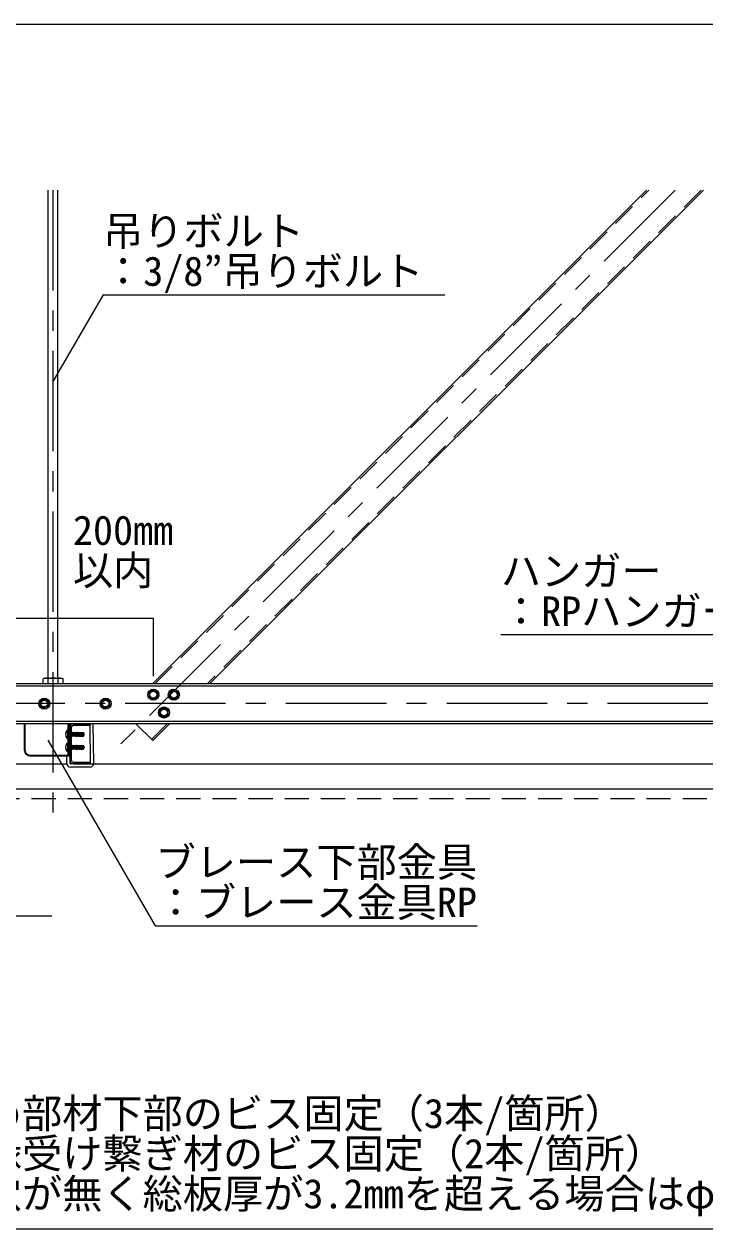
# Model space of a CAD drawing. Units: millimetres on the paper, enlarged 30 times, with parts at other scales. Extents: x -5796 to 5910, y -4184 to 4114.
# Drawn here: x 90 to 1107, y -1736 to 64 of the extents above; entities that cross this region are included whole.
import ezdxf
from ezdxf.enums import TextEntityAlignment as Align

# ---------------------------------------------------------------- set-up
doc = ezdxf.new("R2010")
doc.units = ezdxf.units.MM
doc.header["$LTSCALE"] = 30
for name, pattern in [('CHAIN1', [8, 5, -1, 1, -1]), ('DASHED1', [1.8, 1.2, -0.6]), ('LONG_DASHED1', [7, 6, -1])]:
    doc.linetypes.add(name, pattern=pattern)
for name, color, linetype, lineweight in [('3-0_中心線', 4, 'CHAIN1', 9), ('3-1_吊り材', 7, 'Continuous', 18), ('3-2_野縁受け', 3, 'Continuous', 18), ('3-3_野縁', 2, 'Continuous', 25), ('3-4_斜め部材', 4, 'Continuous', 9), ('3-5_寸法', 4, 'Continuous', 9), ('3-6_文字', 4, 'Continuous', 18), ('3-7_金具', 6, 'Continuous', 35), ('3-B_ビス', 3, 'Continuous', 18), ('3-C_パネル', 7, 'DASHED1', 18), ('F-2', 3, 'Continuous', 18)]:
    doc.layers.add(name, color=color, linetype=linetype, lineweight=lineweight)
doc.styles.add('ＭＳ ゴシック', font='')
doc.styles.get('ＭＳ ゴシック').set_extended_font_data('MS Gothic')

msp = doc.modelspace()

# ---------------------------------------------------------------- linework, layer by layer
at = {"layer": '3-0_中心線'}
for p, q in [((133.2, -184.2), (133.2, -1137.31)), ((1062.16, -184.2), (226.25, -1020.11)), ((1591.2, -951.32), (-1258.8, -951.32))]:
    msp.add_line(p, q, dxfattribs=at)
at = {"layer": '3-1_吊り材'}
for p, q in [((126.45, -913.22), (126.45, -184.2)), ((139.95, -184.2), (139.95, -913.22)), ((120.96, -913.22), (118.99, -914.36)), ((118.99, -921.32), (118.99, -914.36)), ((120.96, -913.22), (146.42, -913.22)), ((126.34, -921.32), (126.34, -914.36)), ((141.04, -921.32), (141.04, -914.36)), ((146.42, -913.22), (148.39, -914.36)), ((148.39, -921.32), (148.39, -914.36)), ((189.45, -1040.57), (188.82, -981.32)), ((194.25, -1040.57), (193.62, -981.32)), ((153.9, -1040.57), (153.9, -1028.72)), ((158.7, -1028.72), (158.7, -1040.57)), ((188.7, -1041.32), (159.45, -1041.32)), ((188.7, -1046.12), (159.45, -1046.12))]:
    msp.add_line(p, q, dxfattribs=at)
for centre, radius, start, end in [((123.79, -923.38), 10.22, 96.34294, 118.04132), ((122.41, -920.54), 7.32, 57.57118, 88.04459), ((133.69, -937.54), 24.32, 72.41205, 107.58797), ((144.96, -920.54), 7.32, 91.95543, 122.42883), ((143.58, -923.38), 10.22, 61.95869, 83.65707), ((159.45, -1040.57), 5.55, 180, 270), ((159.45, -1040.57), 0.75, 180, 270), ((188.7, -1040.57), 0.75, 270, 0), ((188.7, -1040.57), 5.55, 270, 0)]:
    msp.add_arc(centre, radius, start, end, dxfattribs=at)
at = {"layer": '3-2_野縁受け'}
for p, q in [((158.7, -986.12), (158.7, -1036.52)), ((161.1, -1036.52), (161.1, -986.12)), ((163.5, -981.32), (188.7, -981.32)), ((163.5, -983.72), (188.7, -983.72)), ((188.7, -981.32), (188.7, -983.72)), ((163.5, -1038.92), (188.7, -1038.92)), ((163.5, -1041.32), (188.7, -1041.32)), ((188.7, -1041.32), (188.7, -1038.92))]:
    msp.add_line(p, q, dxfattribs=at)
for centre, radius, start, end in [((163.5, -986.12), 4.8, 90, 180), ((163.5, -986.12), 2.4, 90, 180), ((163.5, -986.12), 2.4, 157.97569, 180), ((163.5, -1036.52), 4.8, 180, 270), ((163.5, -1036.52), 2.4, 180, 270)]:
    msp.add_arc(centre, radius, start, end, dxfattribs=at)
at = {"layer": '3-3_野縁'}
for p, q in [((-1168.13, -1041.32), (153.62, -1041.32)), ((181.87, -1041.32), (1503.95, -1041.32)), ((-1410.47, -1078.82), (1632.62, -1078.82))]:
    msp.add_line(p, q, dxfattribs=at)
at = {"layer": '3-4_斜め部材'}
for p, q in [((1019.73, -184.2), (282.61, -921.32)), ((1104.58, -184.2), (367.47, -921.32)), ((-1258.8, -921.32), (1591.2, -921.32)), ((-1258.8, -924.77), (1591.2, -924.77)), ((1591.2, -977.87), (-1258.8, -977.87)), ((1591.2, -981.32), (-1258.8, -981.32)), ((282.35, -1006.43), (257.24, -981.32)), ((307.47, -981.32), (282.35, -1006.43))]:
    msp.add_line(p, q, dxfattribs=at)
at = {"layer": '3-4_斜め部材', "linetype": 'DASHED1'}
for p, q in [((286.01, -921.32), (1023.12, -184.2)), ((1101.19, -184.2), (364.07, -921.32)), ((304.07, -981.32), (280.64, -1004.75))]:
    msp.add_line(p, q, dxfattribs=at)
at = {"layer": '3-5_寸法'}
msp.add_line((283.2, -823.61), (283.2, -910.22), dxfattribs=at)
msp.add_lwpolyline([(-16.8, -823.61), (133.2, -823.61), (283.2, -823.61)], dxfattribs=at)
at = {"layer": '3-6_文字', "color": 7}
for p, q in [((208.19, -340.38), (133.19, -470.28)), ((208.19, -340.38), (718.19, -340.38)), ((1432.09, -848.42), (802.09, -848.42)), ((286.53, -1283.27), (126.35, -1005.83)), ((-468.32, -1268.27), (131.68, -1268.27)), ((286.53, -1283.27), (766.53, -1283.27))]:
    msp.add_line(p, q, dxfattribs=at)
at = {"layer": '3-7_金具'}
for p, q in [((91.2, -1021.22), (91.2, -981.32)), ((156.3, -981.32), (156.3, -1028.72)), ((158.7, -981.32), (158.7, -1028.72)), ((98.7, -1028.72), (158.7, -1028.72))]:
    msp.add_line(p, q, dxfattribs=at)
msp.add_arc((98.7, -1021.22), 7.5, 180, 270, dxfattribs=at)
at = {"layer": '3-B_ビス'}
for p, q in [((283.2, -931.12), (277.2, -934.58)), ((283.2, -931.12), (289.2, -934.58)), ((289.2, -934.58), (289.2, -941.51)), ((313.79, -931.12), (307.79, -934.58)), ((313.79, -931.12), (319.79, -934.58)), ((319.79, -934.58), (319.79, -941.51)), ((120.45, -944.39), (114.45, -947.86)), ((114.45, -947.86), (114.45, -954.78)), ((120.45, -944.39), (126.45, -947.86)), ((211.95, -944.39), (205.95, -947.86)), ((205.95, -947.86), (205.95, -954.78)), ((211.95, -944.39), (217.95, -947.86)), ((289.2, -941.51), (283.2, -944.97)), ((319.79, -941.51), (313.79, -944.97)), ((114.45, -954.78), (120.45, -958.25)), ((205.95, -954.78), (211.95, -958.25)), ((299.08, -957.67), (293.08, -961.13)), ((299.08, -957.67), (305.08, -961.13)), ((305.08, -968.06), (299.08, -971.52)), ((305.08, -961.13), (305.08, -968.06)), ((155.55, -991.22), (155.1, -991.22)), ((155.55, -1003.22), (155.1, -1003.22)), ((155.55, -1003.22), (155.55, -991.22)), ((156.3, -1002.47), (156.3, -991.97)), ((161.1, -994.43), (161.41, -994.97)), ((161.1, -995.15), (161.95, -1000.37)), ((161.1, -996.57), (161.8, -1000.37)), ((161.1, -998.66), (161.28, -999.47)), ((161.1, -999.48), (161.25, -999.47)), ((161.25, -999.47), (161.28, -999.47)), ((161.8, -1000.37), (161.28, -999.47)), ((162.47, -999.47), (161.41, -994.97)), ((161.41, -994.97), (162.38, -994.97)), ((161.8, -1000.37), (161.95, -1000.37)), ((161.95, -1000.37), (162.47, -999.47)), ((162.78, -994.21), (162.38, -994.9)), ((162.38, -994.9), (163.4, -999.47)), ((162.78, -994.21), (163.05, -994.14)), ((162.78, -994.21), (163.92, -1000.37)), ((163.05, -994.14), (163.53, -994.97)), ((163.92, -1000.37), (163.4, -999.47)), ((164.59, -999.47), (163.53, -994.97)), ((163.53, -994.97), (164.46, -994.97)), ((163.92, -1000.37), (164.07, -1000.37)), ((164.98, -994.07), (164.46, -994.97)), ((164.46, -994.97), (165.51, -999.47)), ((164.59, -999.47), (165.51, -999.47)), ((164.98, -994.07), (166.03, -1000.37)), ((164.98, -994.07), (165.13, -994.07)), ((165.13, -994.07), (165.64, -994.97)), ((166.03, -1000.37), (165.51, -999.47)), ((166.7, -999.47), (165.64, -994.97)), ((165.64, -994.97), (166.57, -994.97)), ((166.03, -1000.37), (166.18, -1000.37)), ((167.09, -994.07), (166.57, -994.97)), ((166.57, -994.97), (167.63, -999.47)), ((166.7, -999.47), (167.63, -999.47)), ((167.09, -994.07), (168.15, -1000.37)), ((167.09, -994.07), (167.24, -994.07)), ((167.24, -994.07), (167.76, -994.97)), ((168.15, -1000.37), (167.63, -999.47)), ((168.82, -999.47), (167.76, -994.97)), ((167.76, -994.97), (168.69, -994.97)), ((168.15, -1000.37), (168.3, -1000.37)), ((168.77, -995.32), (168.4, -995.34)), ((172.8, -997.7), (168.61, -996.57)), ((169.21, -994.07), (168.69, -994.97)), ((168.69, -994.97), (168.77, -995.32)), ((168.77, -995.32), (169.46, -995.58)), ((168.82, -999.47), (169.74, -999.47)), ((169.09, -996.7), (169.74, -999.47)), ((169.09, -996.7), (169.73, -997.18)), ((169.21, -994.07), (169.46, -995.58)), ((169.21, -994.07), (169.36, -994.07)), ((169.36, -994.07), (169.61, -995.57)), ((169.36, -994.07), (169.87, -994.97)), ((169.61, -995.57), (169.46, -995.58)), ((169.61, -995.57), (169.94, -995.25)), ((169.73, -997.18), (170.26, -1000.37)), ((169.88, -997.22), (169.73, -997.18)), ((170.26, -1000.37), (169.74, -999.47)), ((169.94, -995.25), (169.87, -994.97)), ((169.87, -994.97), (170.8, -994.97)), ((169.88, -997.22), (170.36, -997.04)), ((177.81, -996.92), (169.91, -996.92)), ((170.86, -995.2), (169.94, -995.25)), ((170.26, -1000.37), (170.41, -1000.37)), ((170.93, -999.47), (170.36, -997.04)), ((171.23, -994.22), (170.8, -994.97)), ((170.8, -994.97), (170.86, -995.2)), ((170.86, -995.2), (171.43, -995.47)), ((170.93, -999.47), (171.86, -999.47)), ((171.23, -994.22), (171.43, -995.47)), ((171.23, -994.22), (171.62, -994.34)), ((171.35, -997.31), (171.86, -999.47)), ((171.35, -997.31), (171.79, -997.74)), ((171.88, -995.45), (171.43, -995.47)), ((171.62, -994.34), (171.88, -995.45)), ((171.62, -994.34), (171.99, -994.97)), ((171.79, -997.74), (172.14, -999.96)), ((172.46, -997.92), (171.79, -997.74)), ((172.14, -999.96), (171.86, -999.47)), ((171.88, -995.45), (172.03, -995.14)), ((171.99, -994.97), (172.8, -994.97)), ((172.03, -995.14), (171.99, -994.97)), ((172.8, -995.1), (172.03, -995.14)), ((172.05, -997.5), (172.05, -995.14)), ((178.39, -995.42), (172.05, -995.42)), ((177.44, -995.87), (172.05, -995.87)), ((172.14, -999.96), (172.8, -999.77)), ((172.46, -997.92), (172.62, -997.65)), ((172.46, -997.92), (172.8, -999.38)), ((172.8, -998.43), (172.62, -997.65)), ((172.8, -994.67), (178.78, -994.67)), ((172.8, -994.67), (172.8, -995.1)), ((172.8, -997.7), (172.8, -999.77)), ((177.22, -998.87), (172.8, -998.87)), ((172.8, -999.77), (178.78, -999.77)), ((177.44, -995.87), (179.55, -997.09)), ((178.2, -997.14), (177.81, -996.92)), ((178.35, -998.28), (178.42, -998.18)), ((178.39, -995.42), (178.78, -994.67)), ((179.55, -997.09), (178.39, -995.42)), ((178.43, -999.4), (178.78, -999.77)), ((180.18, -996.68), (178.78, -994.67)), ((180.18, -996.68), (179.55, -997.09)), ((179.55, -997.09), (180.3, -997.22)), ((179.64, -997.37), (180.3, -997.22)), ((180.3, -997.22), (180.18, -996.68)), ((155.55, -1010.72), (155.1, -1010.72)), ((155.55, -1022.72), (155.1, -1022.72)), ((155.55, -1022.72), (155.55, -1010.72)), ((156.3, -1021.97), (156.3, -1011.47)), ((161.1, -1013.93), (161.41, -1014.47)), ((161.1, -1014.65), (161.95, -1019.87)), ((161.1, -1016.07), (161.8, -1019.87)), ((161.1, -1018.16), (161.28, -1018.97)), ((161.1, -1018.98), (161.25, -1018.97)), ((161.25, -1018.97), (161.28, -1018.97)), ((161.8, -1019.87), (161.28, -1018.97)), ((162.47, -1018.97), (161.41, -1014.47)), ((161.41, -1014.47), (162.38, -1014.47)), ((161.8, -1019.87), (161.95, -1019.87)), ((161.95, -1019.87), (162.47, -1018.97)), ((162.78, -1013.71), (162.38, -1014.4)), ((162.38, -1014.4), (163.4, -1018.97)), ((162.78, -1013.71), (163.05, -1013.64)), ((162.78, -1013.71), (163.92, -1019.87)), ((163.05, -1013.64), (163.53, -1014.47)), ((163.92, -1019.87), (163.4, -1018.97)), ((164.59, -1018.97), (163.53, -1014.47)), ((163.53, -1014.47), (164.46, -1014.47)), ((163.92, -1019.87), (164.07, -1019.87)), ((164.98, -1013.57), (164.46, -1014.47)), ((164.46, -1014.47), (165.51, -1018.97)), ((164.59, -1018.97), (165.51, -1018.97)), ((164.98, -1013.57), (166.03, -1019.87)), ((164.98, -1013.57), (165.13, -1013.57)), ((165.13, -1013.57), (165.64, -1014.47)), ((166.03, -1019.87), (165.51, -1018.97)), ((166.7, -1018.97), (165.64, -1014.47)), ((165.64, -1014.47), (166.57, -1014.47)), ((166.03, -1019.87), (166.18, -1019.87)), ((167.09, -1013.57), (166.57, -1014.47)), ((166.57, -1014.47), (167.63, -1018.97)), ((166.7, -1018.97), (167.63, -1018.97)), ((167.09, -1013.57), (168.15, -1019.87)), ((167.09, -1013.57), (167.24, -1013.57)), ((167.24, -1013.57), (167.76, -1014.47)), ((168.15, -1019.87), (167.63, -1018.97)), ((168.82, -1018.97), (167.76, -1014.47)), ((167.76, -1014.47), (168.69, -1014.47)), ((168.15, -1019.87), (168.3, -1019.87)), ((168.77, -1014.82), (168.4, -1014.84)), ((172.8, -1017.2), (168.61, -1016.07)), ((169.21, -1013.57), (168.69, -1014.47)), ((168.69, -1014.47), (168.77, -1014.82)), ((168.77, -1014.82), (169.46, -1015.08)), ((168.82, -1018.97), (169.74, -1018.97)), ((169.09, -1016.2), (169.74, -1018.97)), ((169.09, -1016.2), (169.73, -1016.68)), ((169.21, -1013.57), (169.46, -1015.08)), ((169.21, -1013.57), (169.36, -1013.57)), ((169.36, -1013.57), (169.61, -1015.07)), ((169.36, -1013.57), (169.87, -1014.47)), ((169.61, -1015.07), (169.46, -1015.08)), ((169.61, -1015.07), (169.94, -1014.75)), ((169.73, -1016.68), (170.26, -1019.87)), ((169.88, -1016.72), (169.73, -1016.68)), ((170.26, -1019.87), (169.74, -1018.97)), ((169.94, -1014.75), (169.87, -1014.47)), ((169.87, -1014.47), (170.8, -1014.47)), ((169.88, -1016.72), (170.36, -1016.54)), ((177.81, -1016.42), (169.91, -1016.42)), ((170.86, -1014.7), (169.94, -1014.75)), ((170.26, -1019.87), (170.41, -1019.87)), ((170.93, -1018.97), (170.36, -1016.54)), ((171.23, -1013.72), (170.8, -1014.47)), ((170.8, -1014.47), (170.86, -1014.7)), ((170.86, -1014.7), (171.43, -1014.97)), ((170.93, -1018.97), (171.86, -1018.97)), ((171.23, -1013.72), (171.43, -1014.97)), ((171.23, -1013.72), (171.62, -1013.84)), ((171.35, -1016.81), (171.86, -1018.97)), ((171.35, -1016.81), (171.79, -1017.24)), ((171.88, -1014.95), (171.43, -1014.97)), ((171.62, -1013.84), (171.88, -1014.95)), ((171.62, -1013.84), (171.99, -1014.47)), ((171.79, -1017.24), (172.14, -1019.46)), ((172.46, -1017.42), (171.79, -1017.24)), ((172.14, -1019.46), (171.86, -1018.97)), ((171.88, -1014.95), (172.03, -1014.64)), ((171.99, -1014.47), (172.8, -1014.47)), ((172.03, -1014.64), (171.99, -1014.47)), ((172.8, -1014.6), (172.03, -1014.64)), ((172.05, -1017), (172.05, -1014.64)), ((178.39, -1014.92), (172.05, -1014.92)), ((177.44, -1015.37), (172.05, -1015.37)), ((172.14, -1019.46), (172.8, -1019.27)), ((172.46, -1017.42), (172.62, -1017.15)), ((172.46, -1017.42), (172.8, -1018.88)), ((172.8, -1017.93), (172.62, -1017.15)), ((172.8, -1014.17), (178.78, -1014.17)), ((172.8, -1014.17), (172.8, -1014.6)), ((172.8, -1017.2), (172.8, -1019.27)), ((177.22, -1018.37), (172.8, -1018.37)), ((172.8, -1019.27), (178.78, -1019.27)), ((177.44, -1015.37), (179.55, -1016.59)), ((178.2, -1016.64), (177.81, -1016.42)), ((178.35, -1017.78), (178.42, -1017.68)), ((178.39, -1014.92), (178.78, -1014.17)), ((179.55, -1016.59), (178.39, -1014.92)), ((178.43, -1018.9), (178.78, -1019.27)), ((180.18, -1016.18), (178.78, -1014.17)), ((180.18, -1016.18), (179.55, -1016.59)), ((179.55, -1016.59), (180.3, -1016.72)), ((179.64, -1016.87), (180.3, -1016.72)), ((180.3, -1016.72), (180.18, -1016.18))]:
    msp.add_line(p, q, dxfattribs=at)
at = {"layer": '3-B_ビス', "linetype": 'LONG_DASHED1'}
for p, q in [((152.73, -993.77), (156.21, -995.5)), ((152.73, -1000.67), (156.21, -998.94)), ((152.73, -1013.27), (156.21, -1015)), ((152.73, -1020.17), (156.21, -1018.44))]:
    msp.add_line(p, q, dxfattribs=at)
at = {"layer": '3-B_ビス'}
for points in [[(277.2, -934.58), (277.2, -941.51), (283.2, -944.97)], [(307.79, -934.58), (307.79, -941.51), (313.79, -944.97)], [(126.45, -947.86), (126.45, -954.78), (120.45, -958.25)], [(217.95, -947.86), (217.95, -954.78), (211.95, -958.25)], [(293.08, -961.13), (293.08, -968.06), (299.08, -971.52)], [(162.43, -999.54), (163.37, -999.47), (163.4, -999.47)], [(163.05, -994.14), (164.07, -1000.37), (164.59, -999.47)], [(165.13, -994.07), (166.18, -1000.37), (166.7, -999.47)], [(167.24, -994.07), (168.3, -1000.37), (168.82, -999.47)], [(169.88, -997.22), (170.41, -1000.37), (170.93, -999.47)], [(178.78, -999.77), (180.18, -997.76), (180.3, -997.22)], [(162.43, -1019.04), (163.37, -1018.97), (163.4, -1018.97)], [(163.05, -1013.64), (164.07, -1019.87), (164.59, -1018.97)], [(165.13, -1013.57), (166.18, -1019.87), (166.7, -1018.97)], [(167.24, -1013.57), (168.3, -1019.87), (168.82, -1018.97)], [(169.88, -1016.72), (170.41, -1019.87), (170.93, -1018.97)], [(178.78, -1019.27), (180.18, -1017.26), (180.3, -1016.72)]]:
    msp.add_lwpolyline(points, dxfattribs=at)
for centre, radius in [((283.2, -938.05), 8.25), ((283.2, -938.05), 6), ((283.2, -938.05), 5.25), ((283.2, -938.05), 5.06), ((313.79, -938.05), 8.25), ((313.79, -938.05), 6), ((313.79, -938.05), 5.25), ((313.79, -938.05), 5.06), ((120.45, -951.32), 8.25), ((120.45, -951.32), 6), ((120.45, -951.32), 5.25), ((120.45, -951.32), 5.06), ((211.95, -951.32), 8.25), ((211.95, -951.32), 6), ((211.95, -951.32), 5.25), ((211.95, -951.32), 5.06), ((299.08, -964.6), 8.25), ((299.08, -964.6), 6), ((299.08, -964.6), 5.25), ((299.08, -964.6), 5.06)]:
    msp.add_circle(centre, radius, dxfattribs=at)
for centre, radius, start, end in [((161.85, -997.22), 9.75, 148.10921, 211.89078), ((155.1, -993.02), 1.8, 90, 148.10921), ((155.1, -1001.42), 1.8, 211.89078, 270), ((155.55, -991.97), 0.75, 0, 90), ((155.55, -1002.47), 0.75, 270, 0), ((169.43, -995.8), 1.12, 156.07925, 223.5446), ((177.22, -997.49), 1.38, 270, 324.99998), ((177.22, -1000.52), 1.65, 42.84566, 90), ((179.2, -995.4), 2.02, 239.99998, 282.5), ((179.08, -998.79), 0.89, 145, 222.84566), ((177.84, -997.77), 0.718, 324.99998, 59.99998), ((180.08, -999.34), 2.02, 102.5, 145), ((161.85, -1016.72), 9.75, 148.10921, 211.89078), ((155.1, -1012.52), 1.8, 90, 148.10921), ((155.1, -1020.92), 1.8, 211.89078, 270), ((155.55, -1011.47), 0.75, 0, 90), ((155.55, -1021.97), 0.75, 270, 0), ((169.43, -1015.3), 1.12, 156.07925, 223.5446), ((177.22, -1016.99), 1.38, 270, 324.99998), ((177.22, -1020.02), 1.65, 42.84566, 90), ((179.2, -1014.9), 2.02, 239.99998, 282.5), ((179.08, -1018.29), 0.89, 145, 222.84566), ((177.84, -1017.27), 0.718, 324.99998, 59.99998), ((180.08, -1018.84), 2.02, 102.5, 145)]:
    msp.add_arc(centre, radius, start, end, dxfattribs=at)
at = {"layer": '3-C_パネル', "linetype": 'Continuous'}
msp.add_line((-1410.47, -1078.82), (1632.62, -1078.82), dxfattribs=at)
msp.add_line((-1410.47, -1078.82), (1632.62, -1078.82), dxfattribs=at)
at = {"layer": '3-C_パネル'}
msp.add_line((-1410.47, -1093.07), (1632.62, -1093.07), dxfattribs=at)
at = {"layer": 'F-2'}
for p, q in [((-5790.28, 63.86), (2082.69, 63.86)), ((-5790.28, -1736.14), (2082.69, -1736.14))]:
    msp.add_line(p, q, dxfattribs=at)

# ---------------------------------------------------------------- texts
at = {"layer": '3-5_寸法', "style": 'ＭＳ ゴシック'}
for s, p in [('200mm', (163.2, -727.41)), ('以内', (163.2, -787.41))]:
    msp.add_text(s, height=43.99, dxfattribs=at).set_placement(p, align=Align.BOTTOM_LEFT)
at = {"layer": '3-6_文字', "style": 'ＭＳ ゴシック'}
for s, p in [('吊りボルト', (208.19, -280.38)), ('：3/8”吊りボルト', (208.19, -340.38)), ('ハンガー', (802.09, -788.42)), ('：RPハンガー（C40用）', (802.09, -848.42)), ('ブレース下部金具', (286.53, -1223.27)), ('：ブレース金具RP', (286.53, -1283.27)), ('※１：斜め部材下部のビス固定（3本/箇所）', (-212.8, -1598.7)), ('※２：野縁受け繋ぎ材のビス固定（2本/箇所） ', (-212.8, -1658.7)), ('※３：下穴が無く総板厚が3.2mmを超える場合はφ4.8×25以上のビスをご使用下さい', (-212.8, -1718.7))]:
    msp.add_text(s, height=43.99, dxfattribs=at).set_placement(p, align=Align.BOTTOM_LEFT)

doc.saveas('drawing.dxf')
